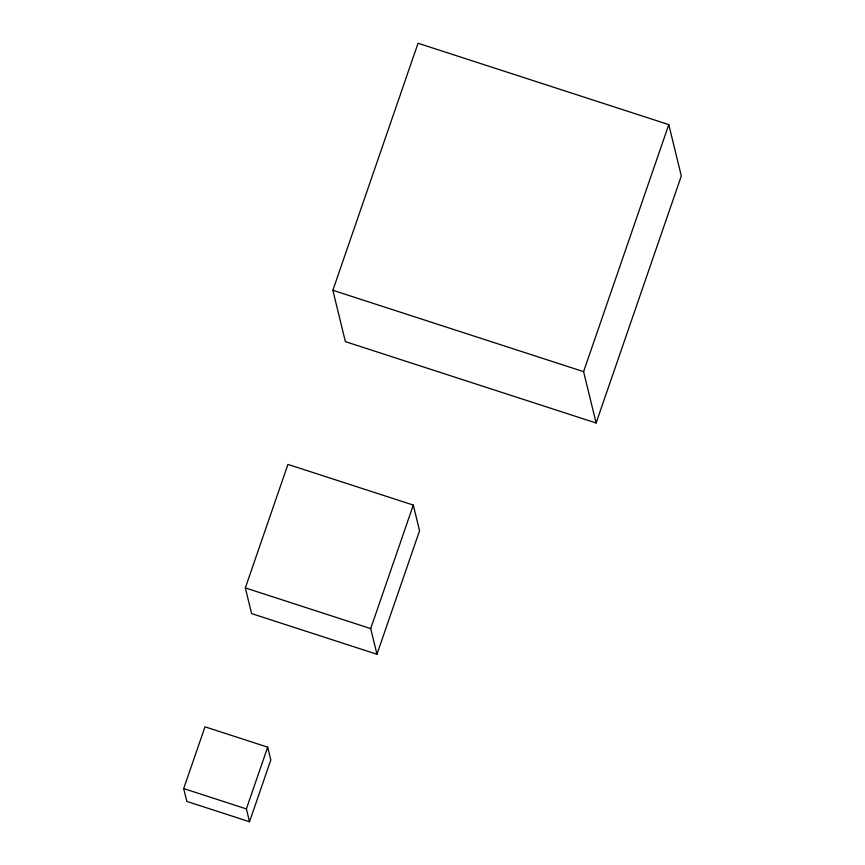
<?xml version="1.0" encoding="UTF-8"?>
<svg xmlns="http://www.w3.org/2000/svg" width="865" height="865" viewBox="0 0 865 865"><rect width="100%" height="100%" fill="white"/><g stroke="black" fill="none" stroke-linecap="round" stroke-linejoin="round"><path stroke-width="1.3" d="M332.863 290.283L418.044 43.25L668.786 124.614L681.306 175.963L596.115 422.996L345.373 341.632L332.863 290.283L583.594 371.647L596.115 422.996M245.336 587.908L287.937 464.397L413.297 505.074L419.557 530.753L376.967 654.264L251.596 613.588L245.336 587.908L370.707 628.596L376.967 654.264M183.694 788.566L204.994 726.816L267.685 747.155L270.81 759.989L249.509 821.75L186.829 801.412L183.694 788.566L246.384 808.916L249.509 821.75M246.384 808.916L267.685 747.155M370.707 628.596L413.297 505.074M583.594 371.647L668.786 124.614"/></g></svg>
